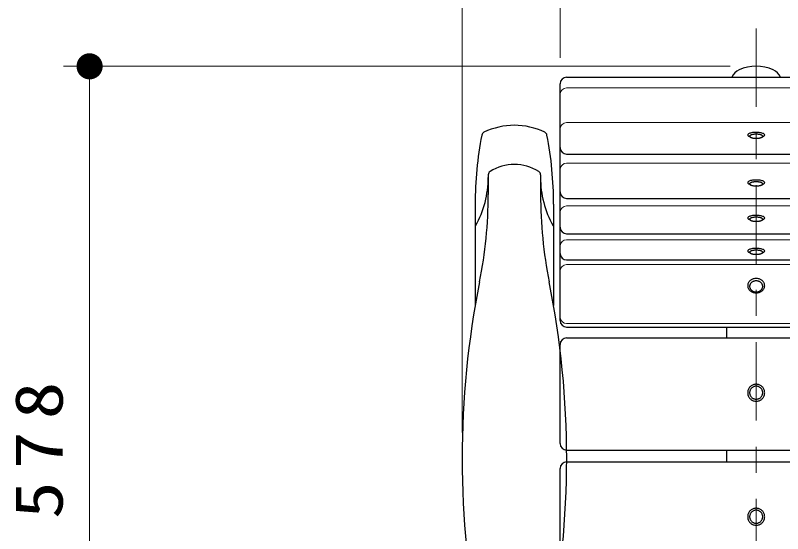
# Model space of a CAD drawing. Units: millimetres on the paper, scale 1:20. Extents: x -385 to 0, y 0 to 267.
# Drawn here: x -309.27 to -279.91, y 207.46 to 227.29 of the extents above; entities that cross this region are included whole.
import ezdxf

# ---------------------------------------------------------------- set-up
doc = ezdxf.new("R2010")
doc.units = ezdxf.units.MM
doc.linetypes.add('USER2', pattern=[6, 3, -1, 1, -1])
doc.layers.add('1_20', color=7, linetype='Continuous', lineweight=25)
doc.styles.add('ＭＳ ゴシック', font='')
doc.styles.get('ＭＳ ゴシック').set_extended_font_data('MS Gothic')

# ---------------------------------------------------------------- blocks, each defined once
blk = doc.blocks.new('filled_dot')
at = {"color": 0, "linetype": 'Continuous', "lineweight": -2, "const_width": 1.25}
blk.add_lwpolyline([(-0.625, 0, 1), (0.625, 0, 1)], format="xyb", close=True, dxfattribs=at)

msp = doc.modelspace()

# ---------------------------------------------------------------- linework, layer by layer
at = {"layer": '1_20', "lineweight": 13}
for p, q in [((-292.175, 211.329), (-292.175, 256.337)), ((-288.425, 225.666), (-288.425, 246.337)), ((-281.925, 225.337), (-307.425, 225.337)), ((-306.425, 196.434), (-306.425, 225.337))]:
    msp.add_line(p, q, dxfattribs=at)
at = {"layer": '1_20', "linetype": 'USER2', "lineweight": 13}
msp.add_line((-280.925, 226.787), (-280.925, 195.19), dxfattribs=at)
at = {"layer": '1_20', "color": 40}
for p, q in [((-288.175, 224.916), (-258.425, 224.916)), ((-288.425, 215.609), (-288.425, 224.666)), ((-288.175, 221.979), (-258.425, 221.979)), ((-288.175, 220.287), (-258.425, 220.287)), ((-288.175, 218.935), (-258.425, 218.935)), ((-288.175, 217.931), (-258.425, 217.931)), ((-288.175, 215.359), (-258.425, 215.359)), ((-288.175, 214.949), (-258.425, 214.949)), ((-288.175, 210.659), (-258.425, 210.659)), ((-288.175, 210.205), (-258.425, 210.205))]:
    msp.add_line(p, q, dxfattribs=at)
at = {"layer": '1_20', "color": 12, "lineweight": 13}
for p, q in [((-288.175, 224.512), (-258.425, 224.512)), ((-288.175, 223.184), (-258.425, 223.184)), ((-288.175, 221.633), (-258.425, 221.633)), ((-288.175, 219.995), (-258.425, 219.995)), ((-288.175, 218.703), (-258.425, 218.703)), ((-288.175, 217.756), (-258.425, 217.756)), ((-288.175, 215.497), (-258.425, 215.497))]:
    msp.add_line(p, q, dxfattribs=at)
at = {"layer": '1_20'}
for p, q in [((-281.143, 222.625), (-281.209, 222.661)), ((-280.706, 222.625), (-280.641, 222.661)), ((-281.143, 220.803), (-281.209, 220.839)), ((-280.706, 220.803), (-280.641, 220.839)), ((-281.143, 219.449), (-281.209, 219.485)), ((-280.706, 219.449), (-280.641, 219.485)), ((-281.143, 218.186), (-281.209, 218.222)), ((-280.706, 218.186), (-280.641, 218.222)), ((-282.05, 214.949), (-282.05, 215.359)), ((-288.425, 210.909), (-288.425, 214.699)), ((-282.05, 210.205), (-282.05, 210.659)), ((-288.425, 206.166), (-288.425, 209.955))]:
    msp.add_line(p, q, dxfattribs=at)
at = {"layer": '1_20', "color": 4}
for p, q in [((-291.175, 221.185), (-291.175, 220.44)), ((-289.175, 221.185), (-289.175, 220.44)), ((-291.675, 220.068), (-291.675, 216.183)), ((-288.675, 220.068), (-288.675, 216.183))]:
    msp.add_line(p, q, dxfattribs=at)
at = {"layer": '1_20'}
for points in [[(-280.641, 222.661), (-280.623, 222.673), (-280.609, 222.685), (-280.602, 222.699), (-280.6, 222.712), (-280.604, 222.725), (-280.613, 222.738), (-280.628, 222.751), (-280.648, 222.762), (-280.673, 222.773), (-280.703, 222.783), (-280.736, 222.791), (-280.773, 222.798), (-280.812, 222.804), (-280.853, 222.808), (-280.896, 222.81), (-280.939, 222.81), (-280.982, 222.809), (-281.024, 222.805), (-281.064, 222.801), (-281.101, 222.794), (-281.136, 222.786), (-281.167, 222.777), (-281.193, 222.766), (-281.215, 222.755), (-281.232, 222.743), (-281.243, 222.73), (-281.249, 222.716), (-281.249, 222.703), (-281.243, 222.69), (-281.232, 222.677), (-281.222, 222.669), (-281.209, 222.661)], [(-280.641, 220.839), (-280.623, 220.851), (-280.609, 220.864), (-280.602, 220.877), (-280.6, 220.89), (-280.604, 220.904), (-280.613, 220.917), (-280.628, 220.929), (-280.648, 220.941), (-280.673, 220.952), (-280.703, 220.961), (-280.736, 220.97), (-280.773, 220.977), (-280.812, 220.982), (-280.853, 220.986), (-280.896, 220.988), (-280.939, 220.988), (-280.982, 220.987), (-281.024, 220.984), (-281.064, 220.979), (-281.101, 220.972), (-281.136, 220.964), (-281.167, 220.955), (-281.193, 220.945), (-281.215, 220.933), (-281.232, 220.921), (-281.243, 220.908), (-281.249, 220.895), (-281.249, 220.882), (-281.243, 220.868), (-281.232, 220.855), (-281.222, 220.847), (-281.209, 220.839)], [(-280.641, 219.485), (-280.623, 219.497), (-280.609, 219.51), (-280.602, 219.523), (-280.6, 219.536), (-280.604, 219.549), (-280.613, 219.562), (-280.628, 219.575), (-280.648, 219.587), (-280.673, 219.598), (-280.703, 219.607), (-280.736, 219.616), (-280.773, 219.623), (-280.812, 219.628), (-280.853, 219.632), (-280.896, 219.634), (-280.939, 219.634), (-280.982, 219.633), (-281.024, 219.63), (-281.064, 219.625), (-281.101, 219.618), (-281.136, 219.61), (-281.167, 219.601), (-281.193, 219.59), (-281.215, 219.579), (-281.232, 219.567), (-281.243, 219.554), (-281.249, 219.541), (-281.249, 219.527), (-281.243, 219.514), (-281.232, 219.501), (-281.222, 219.493), (-281.209, 219.485)], [(-280.641, 218.222), (-280.623, 218.235), (-280.609, 218.247), (-280.602, 218.26), (-280.6, 218.274), (-280.604, 218.287), (-280.613, 218.3), (-280.628, 218.312), (-280.648, 218.324), (-280.673, 218.335), (-280.703, 218.345), (-280.736, 218.353), (-280.773, 218.36), (-280.812, 218.366), (-280.853, 218.369), (-280.896, 218.371), (-280.939, 218.372), (-280.982, 218.37), (-281.024, 218.367), (-281.064, 218.362), (-281.101, 218.356), (-281.136, 218.348), (-281.167, 218.338), (-281.193, 218.328), (-281.215, 218.317), (-281.232, 218.304), (-281.243, 218.291), (-281.249, 218.278), (-281.249, 218.265), (-281.243, 218.252), (-281.232, 218.239), (-281.222, 218.23), (-281.209, 218.222)]]:
    msp.add_lwpolyline(points, dxfattribs=at)
for points in [[(-280.675, 222.662), (-280.676, 222.669), (-280.679, 222.676), (-280.683, 222.682), (-280.69, 222.689), (-280.698, 222.695), (-280.708, 222.701), (-280.72, 222.706), (-280.733, 222.712), (-280.748, 222.717), (-280.764, 222.721), (-280.781, 222.725), (-280.8, 222.729), (-280.819, 222.732), (-280.839, 222.735), (-280.86, 222.737), (-280.881, 222.738), (-280.903, 222.739), (-280.925, 222.739), (-280.947, 222.739), (-280.968, 222.738), (-280.989, 222.737), (-281.01, 222.735), (-281.03, 222.732), (-281.05, 222.729), (-281.068, 222.725), (-281.085, 222.721), (-281.102, 222.717), (-281.116, 222.712), (-281.13, 222.706), (-281.141, 222.701), (-281.151, 222.695), (-281.16, 222.689), (-281.166, 222.682), (-281.171, 222.676), (-281.174, 222.669), (-281.175, 222.662), (-281.174, 222.655), (-281.171, 222.649), (-281.166, 222.642), (-281.16, 222.636), (-281.151, 222.63), (-281.141, 222.624), (-281.13, 222.618), (-281.116, 222.613), (-281.102, 222.608), (-281.085, 222.603), (-281.068, 222.599), (-281.05, 222.595), (-281.03, 222.592), (-281.01, 222.59), (-280.989, 222.588), (-280.968, 222.586), (-280.947, 222.585), (-280.925, 222.585), (-280.903, 222.585), (-280.881, 222.586), (-280.86, 222.588), (-280.839, 222.59), (-280.819, 222.592), (-280.8, 222.595), (-280.781, 222.599), (-280.764, 222.603), (-280.748, 222.608), (-280.733, 222.613), (-280.72, 222.618), (-280.708, 222.624), (-280.698, 222.63), (-280.69, 222.636), (-280.683, 222.642), (-280.679, 222.649), (-280.676, 222.655)], [(-280.675, 220.841), (-280.676, 220.847), (-280.679, 220.854), (-280.683, 220.861), (-280.69, 220.867), (-280.698, 220.873), (-280.708, 220.879), (-280.72, 220.885), (-280.733, 220.89), (-280.748, 220.895), (-280.764, 220.9), (-280.781, 220.904), (-280.8, 220.907), (-280.819, 220.911), (-280.839, 220.913), (-280.86, 220.915), (-280.881, 220.917), (-280.903, 220.917), (-280.925, 220.918), (-280.947, 220.917), (-280.968, 220.917), (-280.989, 220.915), (-281.01, 220.913), (-281.03, 220.911), (-281.05, 220.907), (-281.068, 220.904), (-281.085, 220.9), (-281.102, 220.895), (-281.116, 220.89), (-281.13, 220.885), (-281.141, 220.879), (-281.151, 220.873), (-281.16, 220.867), (-281.166, 220.861), (-281.171, 220.854), (-281.174, 220.847), (-281.175, 220.841), (-281.174, 220.834), (-281.171, 220.827), (-281.166, 220.821), (-281.16, 220.814), (-281.151, 220.808), (-281.141, 220.802), (-281.13, 220.796), (-281.116, 220.791), (-281.102, 220.786), (-281.085, 220.781), (-281.068, 220.777), (-281.05, 220.774), (-281.03, 220.771), (-281.01, 220.768), (-280.989, 220.766), (-280.968, 220.764), (-280.947, 220.764), (-280.925, 220.763), (-280.903, 220.764), (-280.881, 220.764), (-280.86, 220.766), (-280.839, 220.768), (-280.819, 220.771), (-280.8, 220.774), (-280.781, 220.777), (-280.764, 220.781), (-280.748, 220.786), (-280.733, 220.791), (-280.72, 220.796), (-280.708, 220.802), (-280.698, 220.808), (-280.69, 220.814), (-280.683, 220.821), (-280.679, 220.827), (-280.676, 220.834)], [(-280.675, 219.486), (-280.676, 219.493), (-280.679, 219.5), (-280.683, 219.506), (-280.69, 219.513), (-280.698, 219.519), (-280.708, 219.525), (-280.72, 219.531), (-280.733, 219.536), (-280.748, 219.541), (-280.764, 219.546), (-280.781, 219.55), (-280.8, 219.553), (-280.819, 219.556), (-280.839, 219.559), (-280.86, 219.561), (-280.881, 219.562), (-280.903, 219.563), (-280.925, 219.564), (-280.947, 219.563), (-280.968, 219.562), (-280.989, 219.561), (-281.01, 219.559), (-281.03, 219.556), (-281.05, 219.553), (-281.068, 219.55), (-281.085, 219.546), (-281.102, 219.541), (-281.116, 219.536), (-281.13, 219.531), (-281.141, 219.525), (-281.151, 219.519), (-281.16, 219.513), (-281.166, 219.506), (-281.171, 219.5), (-281.174, 219.493), (-281.175, 219.486), (-281.174, 219.48), (-281.171, 219.473), (-281.166, 219.466), (-281.16, 219.46), (-281.151, 219.454), (-281.141, 219.448), (-281.13, 219.442), (-281.116, 219.437), (-281.102, 219.432), (-281.085, 219.427), (-281.068, 219.423), (-281.05, 219.419), (-281.03, 219.416), (-281.01, 219.414), (-280.989, 219.412), (-280.968, 219.41), (-280.947, 219.409), (-280.925, 219.409), (-280.903, 219.409), (-280.881, 219.41), (-280.86, 219.412), (-280.839, 219.414), (-280.819, 219.416), (-280.8, 219.419), (-280.781, 219.423), (-280.764, 219.427), (-280.748, 219.432), (-280.733, 219.437), (-280.72, 219.442), (-280.708, 219.448), (-280.698, 219.454), (-280.69, 219.46), (-280.683, 219.466), (-280.679, 219.473), (-280.676, 219.48)], [(-280.675, 218.224), (-280.676, 218.231), (-280.679, 218.237), (-280.683, 218.244), (-280.69, 218.25), (-280.698, 218.257), (-280.708, 218.263), (-280.72, 218.268), (-280.733, 218.274), (-280.748, 218.279), (-280.764, 218.283), (-280.781, 218.287), (-280.8, 218.291), (-280.819, 218.294), (-280.839, 218.296), (-280.86, 218.298), (-280.881, 218.3), (-280.903, 218.301), (-280.925, 218.301), (-280.947, 218.301), (-280.968, 218.3), (-280.989, 218.298), (-281.01, 218.296), (-281.03, 218.294), (-281.05, 218.291), (-281.068, 218.287), (-281.085, 218.283), (-281.102, 218.279), (-281.116, 218.274), (-281.13, 218.268), (-281.141, 218.263), (-281.151, 218.257), (-281.16, 218.25), (-281.166, 218.244), (-281.171, 218.237), (-281.174, 218.231), (-281.175, 218.224), (-281.174, 218.217), (-281.171, 218.21), (-281.166, 218.204), (-281.16, 218.197), (-281.151, 218.191), (-281.141, 218.185), (-281.13, 218.18), (-281.116, 218.174), (-281.102, 218.169), (-281.085, 218.165), (-281.068, 218.161), (-281.05, 218.157), (-281.03, 218.154), (-281.01, 218.151), (-280.989, 218.149), (-280.968, 218.148), (-280.947, 218.147), (-280.925, 218.147), (-280.903, 218.147), (-280.881, 218.148), (-280.86, 218.149), (-280.839, 218.151), (-280.819, 218.154), (-280.8, 218.157), (-280.781, 218.161), (-280.764, 218.165), (-280.748, 218.169), (-280.733, 218.174), (-280.72, 218.18), (-280.708, 218.185), (-280.698, 218.191), (-280.69, 218.197), (-280.683, 218.204), (-280.679, 218.21), (-280.676, 218.217)], [(-280.6, 216.946), (-280.601, 216.97), (-280.605, 216.994), (-280.611, 217.017), (-280.619, 217.04), (-280.63, 217.062), (-280.643, 217.084), (-280.659, 217.104), (-280.676, 217.123), (-280.695, 217.141), (-280.716, 217.157), (-280.738, 217.172), (-280.762, 217.184), (-280.787, 217.196), (-280.814, 217.205), (-280.841, 217.212), (-280.868, 217.217), (-280.896, 217.22), (-280.925, 217.221), (-280.953, 217.22), (-280.981, 217.217), (-281.009, 217.212), (-281.036, 217.205), (-281.062, 217.196), (-281.087, 217.184), (-281.111, 217.172), (-281.134, 217.157), (-281.155, 217.141), (-281.174, 217.123), (-281.191, 217.104), (-281.206, 217.084), (-281.219, 217.062), (-281.23, 217.04), (-281.239, 217.017), (-281.245, 216.994), (-281.249, 216.97), (-281.25, 216.946), (-281.249, 216.922), (-281.245, 216.898), (-281.239, 216.874), (-281.23, 216.852), (-281.219, 216.829), (-281.206, 216.808), (-281.191, 216.788), (-281.174, 216.769), (-281.155, 216.751), (-281.134, 216.735), (-281.111, 216.72), (-281.087, 216.707), (-281.062, 216.696), (-281.036, 216.687), (-281.009, 216.68), (-280.981, 216.674), (-280.953, 216.671), (-280.925, 216.67), (-280.896, 216.671), (-280.868, 216.674), (-280.841, 216.68), (-280.814, 216.687), (-280.787, 216.696), (-280.762, 216.707), (-280.738, 216.72), (-280.716, 216.735), (-280.695, 216.751), (-280.676, 216.769), (-280.659, 216.788), (-280.643, 216.808), (-280.63, 216.829), (-280.619, 216.852), (-280.611, 216.874), (-280.605, 216.898), (-280.601, 216.922)], [(-280.675, 216.919), (-280.676, 216.938), (-280.679, 216.956), (-280.683, 216.974), (-280.69, 216.992), (-280.698, 217.009), (-280.708, 217.025), (-280.72, 217.041), (-280.733, 217.056), (-280.748, 217.069), (-280.764, 217.082), (-280.781, 217.093), (-280.8, 217.103), (-280.819, 217.111), (-280.839, 217.119), (-280.86, 217.124), (-280.881, 217.128), (-280.903, 217.13), (-280.925, 217.131), (-280.947, 217.13), (-280.968, 217.128), (-280.989, 217.124), (-281.01, 217.119), (-281.03, 217.111), (-281.05, 217.103), (-281.068, 217.093), (-281.085, 217.082), (-281.102, 217.069), (-281.116, 217.056), (-281.13, 217.041), (-281.141, 217.025), (-281.151, 217.009), (-281.16, 216.992), (-281.166, 216.974), (-281.171, 216.956), (-281.174, 216.938), (-281.175, 216.919), (-281.174, 216.901), (-281.171, 216.882), (-281.166, 216.864), (-281.16, 216.847), (-281.151, 216.83), (-281.141, 216.813), (-281.13, 216.798), (-281.116, 216.783), (-281.102, 216.769), (-281.085, 216.757), (-281.068, 216.746), (-281.05, 216.736), (-281.03, 216.727), (-281.01, 216.72), (-280.989, 216.714), (-280.968, 216.71), (-280.947, 216.708), (-280.925, 216.707), (-280.903, 216.708), (-280.881, 216.71), (-280.86, 216.714), (-280.839, 216.72), (-280.819, 216.727), (-280.8, 216.736), (-280.781, 216.746), (-280.764, 216.757), (-280.748, 216.769), (-280.733, 216.783), (-280.72, 216.798), (-280.708, 216.813), (-280.698, 216.83), (-280.69, 216.847), (-280.683, 216.864), (-280.679, 216.882), (-280.676, 216.901)], [(-280.6, 212.849), (-280.601, 212.878), (-280.605, 212.906), (-280.611, 212.933), (-280.619, 212.96), (-280.63, 212.987), (-280.643, 213.012), (-280.659, 213.036), (-280.676, 213.058), (-280.695, 213.079), (-280.716, 213.098), (-280.738, 213.115), (-280.762, 213.13), (-280.787, 213.144), (-280.814, 213.154), (-280.841, 213.163), (-280.868, 213.169), (-280.896, 213.173), (-280.925, 213.174), (-280.953, 213.173), (-280.981, 213.169), (-281.009, 213.163), (-281.036, 213.154), (-281.062, 213.144), (-281.087, 213.13), (-281.111, 213.115), (-281.134, 213.098), (-281.155, 213.079), (-281.174, 213.058), (-281.191, 213.036), (-281.206, 213.012), (-281.219, 212.987), (-281.23, 212.96), (-281.239, 212.933), (-281.245, 212.906), (-281.249, 212.878), (-281.25, 212.849), (-281.249, 212.821), (-281.245, 212.793), (-281.239, 212.765), (-281.23, 212.738), (-281.219, 212.712), (-281.206, 212.687), (-281.191, 212.663), (-281.174, 212.641), (-281.155, 212.62), (-281.134, 212.601), (-281.111, 212.584), (-281.087, 212.568), (-281.062, 212.555), (-281.036, 212.544), (-281.009, 212.536), (-280.981, 212.53), (-280.953, 212.526), (-280.925, 212.525), (-280.896, 212.526), (-280.868, 212.53), (-280.841, 212.536), (-280.814, 212.544), (-280.787, 212.555), (-280.762, 212.568), (-280.738, 212.584), (-280.716, 212.601), (-280.695, 212.62), (-280.676, 212.641), (-280.659, 212.663), (-280.643, 212.687), (-280.63, 212.712), (-280.619, 212.738), (-280.611, 212.765), (-280.605, 212.793), (-280.601, 212.821)], [(-280.675, 212.852), (-280.676, 212.874), (-280.679, 212.895), (-280.683, 212.917), (-280.69, 212.937), (-280.698, 212.957), (-280.708, 212.977), (-280.72, 212.995), (-280.733, 213.012), (-280.748, 213.029), (-280.764, 213.043), (-280.781, 213.056), (-280.8, 213.068), (-280.819, 213.078), (-280.839, 213.087), (-280.86, 213.093), (-280.881, 213.098), (-280.903, 213.101), (-280.925, 213.102), (-280.947, 213.101), (-280.968, 213.098), (-280.989, 213.093), (-281.01, 213.087), (-281.03, 213.078), (-281.05, 213.068), (-281.068, 213.056), (-281.085, 213.043), (-281.102, 213.029), (-281.116, 213.012), (-281.13, 212.995), (-281.141, 212.977), (-281.151, 212.957), (-281.16, 212.937), (-281.166, 212.917), (-281.171, 212.895), (-281.174, 212.874), (-281.175, 212.852), (-281.174, 212.83), (-281.171, 212.809), (-281.166, 212.787), (-281.16, 212.767), (-281.151, 212.746), (-281.141, 212.727), (-281.13, 212.709), (-281.116, 212.692), (-281.102, 212.675), (-281.085, 212.661), (-281.068, 212.647), (-281.05, 212.636), (-281.03, 212.626), (-281.01, 212.617), (-280.989, 212.611), (-280.968, 212.606), (-280.947, 212.603), (-280.925, 212.602), (-280.903, 212.603), (-280.881, 212.606), (-280.86, 212.611), (-280.839, 212.617), (-280.819, 212.626), (-280.8, 212.636), (-280.781, 212.647), (-280.764, 212.661), (-280.748, 212.675), (-280.733, 212.692), (-280.72, 212.709), (-280.708, 212.727), (-280.698, 212.746), (-280.69, 212.767), (-280.683, 212.787), (-280.679, 212.809), (-280.676, 212.83)], [(-280.6, 208.106), (-280.601, 208.134), (-280.605, 208.162), (-280.611, 208.19), (-280.619, 208.217), (-280.63, 208.243), (-280.643, 208.268), (-280.659, 208.292), (-280.676, 208.314), (-280.695, 208.335), (-280.716, 208.355), (-280.738, 208.372), (-280.762, 208.387), (-280.787, 208.4), (-280.814, 208.411), (-280.841, 208.419), (-280.868, 208.426), (-280.896, 208.429), (-280.925, 208.43), (-280.953, 208.429), (-280.981, 208.426), (-281.009, 208.419), (-281.036, 208.411), (-281.062, 208.4), (-281.087, 208.387), (-281.111, 208.372), (-281.134, 208.355), (-281.155, 208.335), (-281.174, 208.314), (-281.191, 208.292), (-281.206, 208.268), (-281.219, 208.243), (-281.23, 208.217), (-281.239, 208.19), (-281.245, 208.162), (-281.249, 208.134), (-281.25, 208.106), (-281.249, 208.078), (-281.245, 208.05), (-281.239, 208.022), (-281.23, 207.995), (-281.219, 207.969), (-281.206, 207.944), (-281.191, 207.92), (-281.174, 207.897), (-281.155, 207.876), (-281.134, 207.857), (-281.111, 207.84), (-281.087, 207.825), (-281.062, 207.812), (-281.036, 207.801), (-281.009, 207.792), (-280.981, 207.786), (-280.953, 207.783), (-280.925, 207.781), (-280.896, 207.783), (-280.868, 207.786), (-280.841, 207.792), (-280.814, 207.801), (-280.787, 207.812), (-280.762, 207.825), (-280.738, 207.84), (-280.716, 207.857), (-280.695, 207.876), (-280.676, 207.897), (-280.659, 207.92), (-280.643, 207.944), (-280.63, 207.969), (-280.619, 207.995), (-280.611, 208.022), (-280.605, 208.05), (-280.601, 208.078)], [(-280.675, 208.108), (-280.676, 208.13), (-280.679, 208.152), (-280.683, 208.173), (-280.69, 208.194), (-280.698, 208.214), (-280.708, 208.233), (-280.72, 208.252), (-280.733, 208.269), (-280.748, 208.285), (-280.764, 208.3), (-280.781, 208.313), (-280.8, 208.325), (-280.819, 208.335), (-280.839, 208.343), (-280.86, 208.35), (-280.881, 208.354), (-280.903, 208.357), (-280.925, 208.358), (-280.947, 208.357), (-280.968, 208.354), (-280.989, 208.35), (-281.01, 208.343), (-281.03, 208.335), (-281.05, 208.325), (-281.068, 208.313), (-281.085, 208.3), (-281.102, 208.285), (-281.116, 208.269), (-281.13, 208.252), (-281.141, 208.233), (-281.151, 208.214), (-281.16, 208.194), (-281.166, 208.173), (-281.171, 208.152), (-281.174, 208.13), (-281.175, 208.108), (-281.174, 208.087), (-281.171, 208.065), (-281.166, 208.044), (-281.16, 208.023), (-281.151, 208.003), (-281.141, 207.984), (-281.13, 207.965), (-281.116, 207.948), (-281.102, 207.932), (-281.085, 207.917), (-281.068, 207.904), (-281.05, 207.892), (-281.03, 207.882), (-281.01, 207.874), (-280.989, 207.867), (-280.968, 207.863), (-280.947, 207.86), (-280.925, 207.859), (-280.903, 207.86), (-280.881, 207.863), (-280.86, 207.867), (-280.839, 207.874), (-280.819, 207.882), (-280.8, 207.892), (-280.781, 207.904), (-280.764, 207.917), (-280.748, 207.932), (-280.733, 207.948), (-280.72, 207.965), (-280.708, 207.984), (-280.698, 208.003), (-280.69, 208.023), (-280.683, 208.044), (-280.679, 208.065), (-280.676, 208.087)]]:
    msp.add_lwpolyline(points, close=True, dxfattribs=at)
at = {"layer": '1_20', "color": 4}
for centre, radius, start, end in [((-281.382, 224.743), 0.5, 113.2739, 159.7583), ((-280.925, 223.681), 1.656, 66.7261, 113.2739), ((-280.468, 224.743), 0.5, 20.2417, 66.7261), ((-291.275, 222.678), 0.15, 116.1173, 169.0583), ((-290.175, 220.434), 2.649, 63.8827, 116.1173), ((-289.075, 222.678), 0.15, 10.9417, 63.8827), ((-277.773, 220.068), 13.902, 169.0583, 180), ((-302.577, 220.068), 13.902, 0, 10.9417), ((-290.175, 219.865), 1.72, 57.2209, 122.7791), ((-294.98, 221.089), 3.805, 330.8771, 0), ((-291.025, 221.185), 0.15, 122.7791, 180), ((-289.325, 221.185), 0.15, 0, 57.2209), ((-285.37, 221.089), 3.805, 180, 209.1229), ((-308.273, 220.44), 17.098, 348.7042, 0), ((-272.076, 220.44), 17.098, 180, 191.2958), ((-257.649, 210.329), 34.526, 168.7042, 191.2958), ((-322.7, 210.329), 34.526, 348.7042, 11.2958)]:
    msp.add_arc(centre, radius, start, end, dxfattribs=at)
at = {"layer": '1_20', "color": 40}
for centre, start, end in [((-288.175, 224.666), 90, 180), ((-288.175, 222.229), 180, 270), ((-288.175, 220.537), 180, 270), ((-288.175, 219.185), 180, 270), ((-288.175, 218.181), 180, 270), ((-288.175, 215.609), 180, 270), ((-288.175, 214.699), 90, 180), ((-288.175, 210.909), 180, 270), ((-288.175, 209.955), 90, 180)]:
    msp.add_arc(centre, 0.25, start, end, dxfattribs=at)
at = {"layer": '1_20', "color": 12, "lineweight": 13}
for centre, start, end in [((-288.175, 224.262), 90, 180), ((-288.175, 222.934), 90, 180), ((-288.175, 221.383), 90, 180), ((-288.175, 219.745), 90, 180), ((-288.175, 218.453), 90, 180), ((-288.175, 217.506), 90, 180), ((-288.175, 215.747), 180, 270)]:
    msp.add_arc(centre, 0.25, start, end, dxfattribs=at)

# ---------------------------------------------------------------- block references
at = {"layer": '1_20', "lineweight": 13, "xscale": 0.4, "yscale": 0.4, "rotation": 270}
msp.add_blockref('filled_dot', (-306.425, 225.337), dxfattribs=at)

# ---------------------------------------------------------------- texts
at = {"layer": '1_20', "insert": (-307.425, 210.885), "char_height": 1.833, "attachment_point": 8, "rotation": 90, "style": 'ＭＳ ゴシック'}
msp.add_mtext('\\T1.33;\\W1.15;578', dxfattribs=at)

doc.saveas('drawing.dxf')
